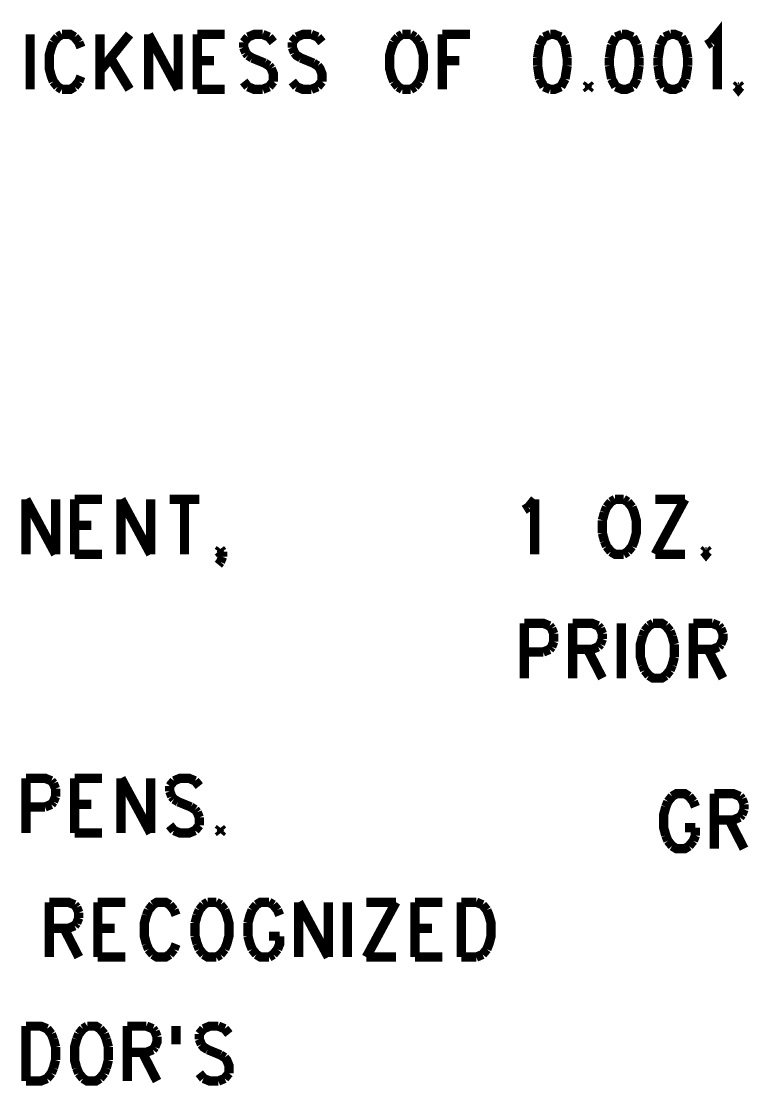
# Model space of a CAD drawing. Extents: x 7.3 to 19.8, y 4.7 to 11.6.
# Drawn here: x 11.822 to 12.995, y 5.2 to 6.917 of the extents above; entities that cross this region are included whole.
import ezdxf

# ---------------------------------------------------------------- set-up
doc = ezdxf.new("R2010")
doc.units = 0
doc.layers.add('DD_PHO', color=6, linetype='CONTINUOUS')

msp = doc.modelspace()

# ---------------------------------------------------------------- linework, layer by layer
at = {"layer": 'DD_PHO', "const_width": 0.015}
for points in [[(11.8359, 6.89609), (11.8359, 6.8075)], [(11.88704, 6.89609), (11.88022, 6.89187)], [(11.9075, 6.89187), (11.90068, 6.89609), (11.88704, 6.89609)], [(11.9484, 6.89609), (11.9484, 6.8075)], [(11.99613, 6.89609), (11.9484, 6.83703)], [(12.02681, 6.89609), (12.02681, 6.8075)], [(12.02681, 6.89609), (12.07454, 6.8075)], [(12.07454, 6.89609), (12.07454, 6.8075)], [(12.10522, 6.89609), (12.10522, 6.8075)], [(12.10522, 6.89609), (12.14954, 6.89609)], [(12.2109, 6.89609), (12.19727, 6.89609), (12.18704, 6.89187)], [(12.22113, 6.89187), (12.2109, 6.89609)], [(12.28931, 6.89609), (12.27568, 6.89609), (12.26545, 6.89187)], [(12.29954, 6.89187), (12.28931, 6.89609)], [(12.4359, 6.89609), (12.42909, 6.89187)], [(12.44954, 6.89609), (12.4359, 6.89609)], [(12.45636, 6.89187), (12.44954, 6.89609)], [(12.50068, 6.89609), (12.50068, 6.8075)], [(12.50068, 6.89609), (12.545, 6.89609)], [(12.67454, 6.89609), (12.66431, 6.89187)], [(12.69159, 6.89187), (12.68136, 6.89609), (12.67454, 6.89609)], [(12.79045, 6.89609), (12.78022, 6.89187)], [(12.8075, 6.89187), (12.79727, 6.89609), (12.79045, 6.89609)], [(12.86886, 6.89609), (12.85863, 6.89187)], [(12.8859, 6.89187), (12.87568, 6.89609), (12.86886, 6.89609)], [(12.93363, 6.88343), (12.94386, 6.89609), (12.94386, 6.8075)], [(11.8734, 6.88343), (11.87, 6.875), (11.86659, 6.86234), (11.86659, 6.84125), (11.87, 6.82859), (11.8734, 6.82015)], [(11.88022, 6.89187), (11.8734, 6.88343)], [(11.91431, 6.88343), (11.9075, 6.89187)], [(11.91772, 6.875), (11.91431, 6.88343)], [(12.18704, 6.89187), (12.18022, 6.88343)], [(12.18022, 6.88343), (12.18022, 6.875)], [(12.22795, 6.88343), (12.22113, 6.89187)], [(12.26545, 6.89187), (12.25863, 6.88343)], [(12.25863, 6.88343), (12.25863, 6.875)], [(12.30636, 6.88343), (12.29954, 6.89187)], [(12.42227, 6.88343), (12.41886, 6.875), (12.41545, 6.86234), (12.41545, 6.84125), (12.41886, 6.82859), (12.42227, 6.82015)], [(12.42909, 6.89187), (12.42227, 6.88343)], [(12.46318, 6.88343), (12.45636, 6.89187)], [(12.46318, 6.82015), (12.46659, 6.82859), (12.47, 6.84125), (12.47, 6.86234), (12.46659, 6.875), (12.46318, 6.88343)], [(12.6575, 6.87921), (12.65409, 6.85812)], [(12.66431, 6.89187), (12.6575, 6.87921)], [(12.6984, 6.87921), (12.69159, 6.89187)], [(12.70181, 6.85812), (12.6984, 6.87921)], [(12.7734, 6.87921), (12.77, 6.85812)], [(12.78022, 6.89187), (12.7734, 6.87921)], [(12.81431, 6.87921), (12.8075, 6.89187)], [(12.81772, 6.85812), (12.81431, 6.87921)], [(12.85181, 6.87921), (12.8484, 6.85812)], [(12.85863, 6.89187), (12.85181, 6.87921)], [(12.89272, 6.87921), (12.8859, 6.89187)], [(12.89613, 6.85812), (12.89272, 6.87921)], [(12.92681, 6.87921), (12.93363, 6.88343)], [(12.18022, 6.875), (12.18363, 6.86656)], [(12.18363, 6.86656), (12.18704, 6.86234)], [(12.18704, 6.86234), (12.19386, 6.85812)], [(12.25863, 6.875), (12.26204, 6.86656)], [(12.26204, 6.86656), (12.26545, 6.86234), (12.27227, 6.85812)], [(11.96545, 6.85812), (11.99613, 6.8075)], [(12.10522, 6.8539), (12.1325, 6.8539)], [(12.19386, 6.85812), (12.21431, 6.84968)], [(12.21431, 6.84968), (12.22113, 6.84546)], [(12.22113, 6.84546), (12.22454, 6.84125)], [(12.27227, 6.85812), (12.29272, 6.84968)], [(12.29272, 6.84968), (12.29954, 6.84546)], [(12.29954, 6.84546), (12.30295, 6.84125), (12.30636, 6.83281), (12.30636, 6.82015)], [(12.50068, 6.8539), (12.52795, 6.8539)], [(12.65409, 6.85812), (12.65409, 6.84546)], [(12.65409, 6.84546), (12.6575, 6.82437)], [(12.6984, 6.82437), (12.70181, 6.84546)], [(12.70181, 6.84546), (12.70181, 6.85812)], [(12.77, 6.85812), (12.77, 6.84546)], [(12.77, 6.84546), (12.7734, 6.82437)], [(12.81431, 6.82437), (12.81772, 6.84546)], [(12.81772, 6.84546), (12.81772, 6.85812)], [(12.8484, 6.85812), (12.8484, 6.84546)], [(12.8484, 6.84546), (12.85181, 6.82437)], [(12.89272, 6.82437), (12.89613, 6.84546)], [(12.89613, 6.84546), (12.89613, 6.85812)], [(11.91431, 6.82015), (11.91772, 6.82859)], [(12.22454, 6.84125), (12.22795, 6.83281), (12.22795, 6.82015)], [(11.8734, 6.82015), (11.88022, 6.81171)], [(11.88022, 6.81171), (11.88704, 6.8075)], [(11.88704, 6.8075), (11.90068, 6.8075), (11.9075, 6.81171)], [(11.9075, 6.81171), (11.91431, 6.82015)], [(12.18704, 6.81171), (12.18022, 6.82015)], [(12.2109, 6.8075), (12.19727, 6.8075), (12.18704, 6.81171)], [(12.22113, 6.81171), (12.2109, 6.8075)], [(12.22795, 6.82015), (12.22113, 6.81171)], [(12.26545, 6.81171), (12.25863, 6.82015)], [(12.28931, 6.8075), (12.27568, 6.8075), (12.26545, 6.81171)], [(12.29954, 6.81171), (12.28931, 6.8075)], [(12.30636, 6.82015), (12.29954, 6.81171)], [(12.42227, 6.82015), (12.42909, 6.81171)], [(12.42909, 6.81171), (12.4359, 6.8075)], [(12.44954, 6.8075), (12.45636, 6.81171)], [(12.45636, 6.81171), (12.46318, 6.82015)], [(12.6575, 6.82437), (12.66431, 6.81171)], [(12.66431, 6.81171), (12.67454, 6.8075)], [(12.67454, 6.8075), (12.68136, 6.8075), (12.69159, 6.81171)], [(12.69159, 6.81171), (12.6984, 6.82437)], [(12.7359, 6.81593), (12.7325, 6.81171)], [(12.7325, 6.81171), (12.7359, 6.8075)], [(12.73931, 6.81171), (12.7359, 6.81593)], [(12.7359, 6.8075), (12.73931, 6.81171)], [(12.7734, 6.82437), (12.78022, 6.81171)], [(12.78022, 6.81171), (12.79045, 6.8075), (12.79727, 6.8075), (12.8075, 6.81171)], [(12.8075, 6.81171), (12.81431, 6.82437)], [(12.85181, 6.82437), (12.85863, 6.81171)], [(12.85863, 6.81171), (12.86886, 6.8075), (12.87568, 6.8075), (12.8859, 6.81171)], [(12.8859, 6.81171), (12.89272, 6.82437)], [(12.97795, 6.81593), (12.97454, 6.81171)], [(12.97454, 6.81171), (12.97795, 6.8075), (12.98136, 6.81171)], [(12.98136, 6.81171), (12.97795, 6.81593)], [(12.10522, 6.8075), (12.14954, 6.8075)], [(12.4359, 6.8075), (12.44954, 6.8075)], [(11.82909, 6.14609), (11.82909, 6.0575)], [(11.82909, 6.14609), (11.87681, 6.0575)], [(11.87681, 6.14609), (11.87681, 6.0575)], [(11.9075, 6.14609), (11.9075, 6.0575)], [(11.9075, 6.14609), (11.95181, 6.14609)], [(11.9825, 6.14609), (11.9825, 6.0575)], [(11.9825, 6.14609), (12.03022, 6.0575)], [(12.03022, 6.14609), (12.03022, 6.0575)], [(12.0609, 6.14609), (12.10863, 6.14609)], [(12.08477, 6.14609), (12.08477, 6.0575)], [(12.63931, 6.13343), (12.64954, 6.14609)], [(12.64954, 6.14609), (12.64954, 6.0575)], [(12.77227, 6.14187), (12.76545, 6.13343)], [(12.77909, 6.14609), (12.77227, 6.14187)], [(12.79272, 6.14609), (12.77909, 6.14609)], [(12.79954, 6.14187), (12.79272, 6.14609)], [(12.80636, 6.13343), (12.79954, 6.14187)], [(12.89159, 6.14609), (12.84386, 6.0575)], [(12.84386, 6.14609), (12.89159, 6.14609)], [(12.6325, 6.12921), (12.63931, 6.13343)], [(12.76204, 6.125), (12.75863, 6.11234)], [(12.76545, 6.13343), (12.76204, 6.125)], [(12.80636, 6.07015), (12.80977, 6.07859), (12.81318, 6.09125), (12.81318, 6.11234), (12.80977, 6.125), (12.80636, 6.13343)], [(12.75863, 6.11234), (12.75863, 6.09125)], [(11.9075, 6.1039), (11.93477, 6.1039)], [(12.75863, 6.09125), (12.76204, 6.07859)], [(12.76204, 6.07859), (12.76545, 6.07015)], [(11.9075, 6.0575), (11.95181, 6.0575)], [(12.13931, 6.06171), (12.14272, 6.06593)], [(12.14272, 6.0575), (12.13931, 6.06171)], [(12.14272, 6.06593), (12.14613, 6.06171)], [(12.14613, 6.06171), (12.14272, 6.0575)], [(12.14613, 6.06171), (12.14613, 6.05328)], [(12.76545, 6.07015), (12.77227, 6.06171)], [(12.77227, 6.06171), (12.77909, 6.0575), (12.79272, 6.0575)], [(12.79272, 6.0575), (12.79954, 6.06171)], [(12.79954, 6.06171), (12.80636, 6.07015)], [(12.84386, 6.0575), (12.89159, 6.0575)], [(12.92568, 6.06593), (12.92227, 6.06171)], [(12.92227, 6.06171), (12.92568, 6.0575), (12.92909, 6.06171)], [(12.92909, 6.06171), (12.92568, 6.06593)], [(12.14272, 6.04484), (12.13931, 6.04062)], [(12.14613, 6.05328), (12.14272, 6.04484)], [(12.6325, 5.94609), (12.6325, 5.8575)], [(12.6325, 5.94609), (12.66318, 5.94609), (12.6734, 5.94187)], [(12.6734, 5.94187), (12.67681, 5.93765)], [(12.67681, 5.93765), (12.68022, 5.92921)], [(12.7109, 5.94609), (12.7109, 5.8575)], [(12.7109, 5.94609), (12.74159, 5.94609), (12.75181, 5.94187)], [(12.75181, 5.94187), (12.75522, 5.93765)], [(12.75522, 5.93765), (12.75863, 5.92921)], [(12.78931, 5.94609), (12.78931, 5.8575)], [(12.83363, 5.94187), (12.82681, 5.93343)], [(12.84045, 5.94609), (12.83363, 5.94187)], [(12.8609, 5.94187), (12.85409, 5.94609), (12.84045, 5.94609)], [(12.86772, 5.93343), (12.8609, 5.94187)], [(12.90522, 5.94609), (12.90522, 5.8575)], [(12.90522, 5.94609), (12.9359, 5.94609)], [(12.9359, 5.94609), (12.94613, 5.94187)], [(12.94613, 5.94187), (12.94954, 5.93765)], [(12.94954, 5.93765), (12.95295, 5.92921)], [(12.68022, 5.92921), (12.68022, 5.91656)], [(12.75863, 5.92078), (12.75522, 5.91234)], [(12.75863, 5.92921), (12.75863, 5.92078)], [(12.8234, 5.925), (12.82, 5.91234), (12.82, 5.89125), (12.8234, 5.87859)], [(12.82681, 5.93343), (12.8234, 5.925)], [(12.87113, 5.925), (12.86772, 5.93343)], [(12.87454, 5.91234), (12.87113, 5.925)], [(12.95295, 5.92921), (12.95295, 5.92078), (12.94954, 5.91234)], [(12.6734, 5.9039), (12.66318, 5.89968)], [(12.67681, 5.90812), (12.6734, 5.9039)], [(12.68022, 5.91656), (12.67681, 5.90812)], [(12.74159, 5.9039), (12.7109, 5.9039)], [(12.73477, 5.9039), (12.75863, 5.8575)], [(12.75181, 5.90812), (12.74159, 5.9039)], [(12.75522, 5.91234), (12.75181, 5.90812)], [(12.87454, 5.89125), (12.87454, 5.91234)], [(12.9359, 5.9039), (12.90522, 5.9039)], [(12.92909, 5.9039), (12.95295, 5.8575)], [(12.94613, 5.90812), (12.9359, 5.9039)], [(12.94954, 5.91234), (12.94613, 5.90812)], [(12.66318, 5.89968), (12.6325, 5.89968)], [(12.87113, 5.87859), (12.87454, 5.89125)], [(12.8234, 5.87859), (12.82681, 5.87015)], [(12.82681, 5.87015), (12.83363, 5.86171)], [(12.8609, 5.86171), (12.86772, 5.87015)], [(12.86772, 5.87015), (12.87113, 5.87859)], [(12.83363, 5.86171), (12.84045, 5.8575), (12.85409, 5.8575), (12.8609, 5.86171)], [(11.82909, 5.69609), (11.82909, 5.6075)], [(11.82909, 5.69609), (11.85977, 5.69609), (11.87, 5.69187)], [(11.9075, 5.69609), (11.9075, 5.6075)], [(11.9075, 5.69609), (11.95181, 5.69609)], [(11.9825, 5.69609), (11.9825, 5.6075)], [(11.9825, 5.69609), (12.03022, 5.6075)], [(12.03022, 5.69609), (12.03022, 5.6075)], [(12.10181, 5.69187), (12.09159, 5.69609), (12.07795, 5.69609), (12.06772, 5.69187)], [(11.87, 5.69187), (11.8734, 5.68765)], [(11.8734, 5.68765), (11.87681, 5.67921)], [(11.87681, 5.67921), (11.87681, 5.66656)], [(12.06772, 5.69187), (12.0609, 5.68343)], [(12.0609, 5.68343), (12.0609, 5.675)], [(12.10863, 5.68343), (12.10181, 5.69187)], [(11.87681, 5.66656), (11.8734, 5.65812)], [(12.0609, 5.675), (12.06431, 5.66656)], [(12.06431, 5.66656), (12.06772, 5.66234)], [(12.06772, 5.66234), (12.07454, 5.65812)], [(12.87113, 5.66687), (12.86431, 5.65843)], [(12.8984, 5.66687), (12.89159, 5.67109), (12.87795, 5.67109), (12.87113, 5.66687)], [(12.90522, 5.65843), (12.8984, 5.66687)], [(12.93931, 5.67109), (12.93931, 5.5825)], [(12.93931, 5.67109), (12.97, 5.67109), (12.98022, 5.66687)], [(12.98022, 5.66687), (12.98363, 5.66265)], [(12.98363, 5.66265), (12.98704, 5.65421)], [(11.85977, 5.64968), (11.82909, 5.64968)], [(11.87, 5.6539), (11.85977, 5.64968)], [(11.8734, 5.65812), (11.87, 5.6539)], [(11.9075, 5.6539), (11.93477, 5.6539)], [(12.07454, 5.65812), (12.095, 5.64968)], [(12.095, 5.64968), (12.10181, 5.64546)], [(12.10181, 5.64546), (12.10522, 5.64125)], [(12.8609, 5.65), (12.8575, 5.63734), (12.8575, 5.61625), (12.8609, 5.60359)], [(12.86431, 5.65843), (12.8609, 5.65)], [(12.90863, 5.65), (12.90522, 5.65843)], [(12.98704, 5.64578), (12.98363, 5.63734)], [(12.98704, 5.65421), (12.98704, 5.64578)], [(12.10522, 5.64125), (12.10863, 5.63281)], [(12.10863, 5.63281), (12.10863, 5.62015)], [(12.97, 5.6289), (12.93931, 5.6289)], [(12.96318, 5.6289), (12.98704, 5.5825)], [(12.98022, 5.63312), (12.97, 5.6289)], [(12.98363, 5.63734), (12.98022, 5.63312)], [(12.06772, 5.61171), (12.0609, 5.62015)], [(12.10181, 5.61171), (12.09159, 5.6075), (12.07795, 5.6075), (12.06772, 5.61171)], [(12.10863, 5.62015), (12.10181, 5.61171)], [(12.14272, 5.61593), (12.13931, 5.61171)], [(12.13931, 5.61171), (12.14272, 5.6075)], [(12.14613, 5.61171), (12.14272, 5.61593)], [(12.14272, 5.6075), (12.14613, 5.61171)], [(12.89159, 5.61625), (12.90863, 5.61625)], [(12.90863, 5.60359), (12.90863, 5.61625)], [(11.9075, 5.6075), (11.95181, 5.6075)], [(12.8609, 5.60359), (12.86431, 5.59515)], [(12.86431, 5.59515), (12.87113, 5.58671)], [(12.8984, 5.58671), (12.90522, 5.59515)], [(12.90522, 5.59515), (12.90863, 5.60359)], [(12.87113, 5.58671), (12.87795, 5.5825), (12.89159, 5.5825), (12.8984, 5.58671)], [(11.86659, 5.49609), (11.86659, 5.4075)], [(11.86659, 5.49609), (11.89727, 5.49609), (11.9075, 5.49187)], [(11.9075, 5.49187), (11.9109, 5.48765)], [(11.945, 5.49609), (11.945, 5.4075)], [(11.945, 5.49609), (11.98931, 5.49609)], [(12.03363, 5.49187), (12.02681, 5.48343)], [(12.0609, 5.49187), (12.05409, 5.49609), (12.04045, 5.49609), (12.03363, 5.49187)], [(12.06772, 5.48343), (12.0609, 5.49187)], [(12.11545, 5.49187), (12.10863, 5.48343)], [(12.12227, 5.49609), (12.11545, 5.49187)], [(12.1359, 5.49609), (12.12227, 5.49609)], [(12.14272, 5.49187), (12.1359, 5.49609)], [(12.14954, 5.48343), (12.14272, 5.49187)], [(12.20068, 5.49187), (12.19386, 5.48343)], [(12.22113, 5.49609), (12.2075, 5.49609), (12.20068, 5.49187)], [(12.22795, 5.49187), (12.22113, 5.49609)], [(12.23477, 5.48343), (12.22795, 5.49187)], [(12.26886, 5.49609), (12.26886, 5.4075)], [(12.26886, 5.49609), (12.31659, 5.4075)], [(12.31659, 5.49609), (12.31659, 5.4075)], [(12.34727, 5.49609), (12.34727, 5.4075)], [(12.42568, 5.49609), (12.37795, 5.4075)], [(12.37795, 5.49609), (12.42568, 5.49609)], [(12.45636, 5.49609), (12.45636, 5.4075)], [(12.45636, 5.49609), (12.50068, 5.49609)], [(12.53136, 5.49609), (12.53136, 5.4075)], [(12.53136, 5.49609), (12.55522, 5.49609)], [(12.55522, 5.49609), (12.56545, 5.49187)], [(12.56545, 5.49187), (12.57227, 5.48343)], [(11.9109, 5.48765), (11.91431, 5.47921)], [(11.91431, 5.47078), (11.9109, 5.46234)], [(11.91431, 5.47921), (11.91431, 5.47078)], [(12.0234, 5.475), (12.02, 5.46234), (12.02, 5.44125), (12.0234, 5.42859)], [(12.02681, 5.48343), (12.0234, 5.475)], [(12.07113, 5.475), (12.06772, 5.48343)], [(12.10522, 5.475), (12.10181, 5.46234)], [(12.10863, 5.48343), (12.10522, 5.475)], [(12.14954, 5.42015), (12.15295, 5.42859), (12.15636, 5.44125), (12.15636, 5.46234), (12.15295, 5.475), (12.14954, 5.48343)], [(12.19386, 5.48343), (12.19045, 5.475), (12.18704, 5.46234)], [(12.23818, 5.475), (12.23477, 5.48343)], [(12.57227, 5.48343), (12.57568, 5.475), (12.57909, 5.46234), (12.57909, 5.44125), (12.57568, 5.42859), (12.57227, 5.42015)], [(11.89727, 5.4539), (11.86659, 5.4539)], [(11.89045, 5.4539), (11.91431, 5.4075)], [(11.9075, 5.45812), (11.89727, 5.4539)], [(11.9109, 5.46234), (11.9075, 5.45812)], [(11.945, 5.4539), (11.97227, 5.4539)], [(12.10181, 5.46234), (12.10181, 5.44125)], [(12.18704, 5.46234), (12.18704, 5.44125)], [(12.45636, 5.4539), (12.48363, 5.4539)], [(12.10181, 5.44125), (12.10522, 5.42859)], [(12.18704, 5.44125), (12.19045, 5.42859), (12.19386, 5.42015)], [(12.22113, 5.44125), (12.23818, 5.44125)], [(12.23477, 5.42015), (12.23818, 5.42859), (12.23818, 5.44125)], [(12.0234, 5.42859), (12.02681, 5.42015)], [(12.02681, 5.42015), (12.03363, 5.41171)], [(12.0609, 5.41171), (12.06772, 5.42015)], [(12.06772, 5.42015), (12.07113, 5.42859)], [(12.10522, 5.42859), (12.10863, 5.42015)], [(12.10863, 5.42015), (12.11545, 5.41171)], [(12.14272, 5.41171), (12.14954, 5.42015)], [(12.19386, 5.42015), (12.20068, 5.41171)], [(12.22795, 5.41171), (12.23477, 5.42015)], [(12.57227, 5.42015), (12.56545, 5.41171)], [(11.945, 5.4075), (11.98931, 5.4075)], [(12.03363, 5.41171), (12.04045, 5.4075), (12.05409, 5.4075), (12.0609, 5.41171)], [(12.11545, 5.41171), (12.12227, 5.4075), (12.1359, 5.4075)], [(12.1359, 5.4075), (12.14272, 5.41171)], [(12.20068, 5.41171), (12.2075, 5.4075), (12.22113, 5.4075)], [(12.22113, 5.4075), (12.22795, 5.41171)], [(12.37795, 5.4075), (12.42568, 5.4075)], [(12.45636, 5.4075), (12.50068, 5.4075)], [(12.55522, 5.4075), (12.53136, 5.4075)], [(12.56545, 5.41171), (12.55522, 5.4075)], [(11.82909, 5.29609), (11.82909, 5.2075)], [(11.82909, 5.29609), (11.85295, 5.29609), (11.86318, 5.29187)], [(11.86318, 5.29187), (11.87, 5.28343)], [(11.87, 5.28343), (11.8734, 5.275)], [(11.91431, 5.28343), (11.9109, 5.275)], [(11.92113, 5.29187), (11.91431, 5.28343)], [(11.92795, 5.29609), (11.92113, 5.29187)], [(11.9484, 5.29187), (11.94159, 5.29609), (11.92795, 5.29609)], [(11.95522, 5.28343), (11.9484, 5.29187)], [(11.95863, 5.275), (11.95522, 5.28343)], [(11.99272, 5.29609), (11.99272, 5.2075)], [(11.99272, 5.29609), (12.0234, 5.29609)], [(12.0234, 5.29609), (12.03363, 5.29187)], [(12.03363, 5.29187), (12.03704, 5.28765)], [(12.03704, 5.28765), (12.04045, 5.27921)], [(12.07113, 5.29609), (12.07113, 5.26656)], [(12.11545, 5.29187), (12.10863, 5.28343)], [(12.10863, 5.28343), (12.10863, 5.275)], [(12.13931, 5.29609), (12.12568, 5.29609), (12.11545, 5.29187)], [(12.14954, 5.29187), (12.13931, 5.29609)], [(12.15636, 5.28343), (12.14954, 5.29187)], [(11.8734, 5.275), (11.87681, 5.26234)], [(11.9109, 5.275), (11.9075, 5.26234), (11.9075, 5.24125), (11.9109, 5.22859)], [(11.96204, 5.26234), (11.95863, 5.275)], [(12.04045, 5.27921), (12.04045, 5.27078), (12.03704, 5.26234)], [(12.10863, 5.275), (12.11204, 5.26656)], [(12.11204, 5.26656), (12.11545, 5.26234), (12.12227, 5.25812)], [(11.87681, 5.26234), (11.87681, 5.24125)], [(11.96204, 5.24125), (11.96204, 5.26234)], [(12.0234, 5.2539), (11.99272, 5.2539)], [(12.01659, 5.2539), (12.04045, 5.2075)], [(12.03363, 5.25812), (12.0234, 5.2539)], [(12.03704, 5.26234), (12.03363, 5.25812)], [(12.12227, 5.25812), (12.14272, 5.24968)], [(12.14272, 5.24968), (12.14954, 5.24546)], [(11.87681, 5.24125), (11.8734, 5.22859)], [(11.95863, 5.22859), (11.96204, 5.24125)], [(12.14954, 5.24546), (12.15295, 5.24125), (12.15636, 5.23281), (12.15636, 5.22015)], [(11.87, 5.22015), (11.86318, 5.21171)], [(11.8734, 5.22859), (11.87, 5.22015)], [(11.9109, 5.22859), (11.91431, 5.22015)], [(11.91431, 5.22015), (11.92113, 5.21171)], [(11.9484, 5.21171), (11.95522, 5.22015)], [(11.95522, 5.22015), (11.95863, 5.22859)], [(12.11545, 5.21171), (12.10863, 5.22015)], [(12.15636, 5.22015), (12.14954, 5.21171)], [(11.86318, 5.21171), (11.85295, 5.2075), (11.82909, 5.2075)], [(11.92113, 5.21171), (11.92795, 5.2075), (11.94159, 5.2075), (11.9484, 5.21171)], [(12.13931, 5.2075), (12.12568, 5.2075), (12.11545, 5.21171)], [(12.14954, 5.21171), (12.13931, 5.2075)]]:
    msp.add_lwpolyline(points, dxfattribs=at)

doc.saveas('drawing.dxf')
